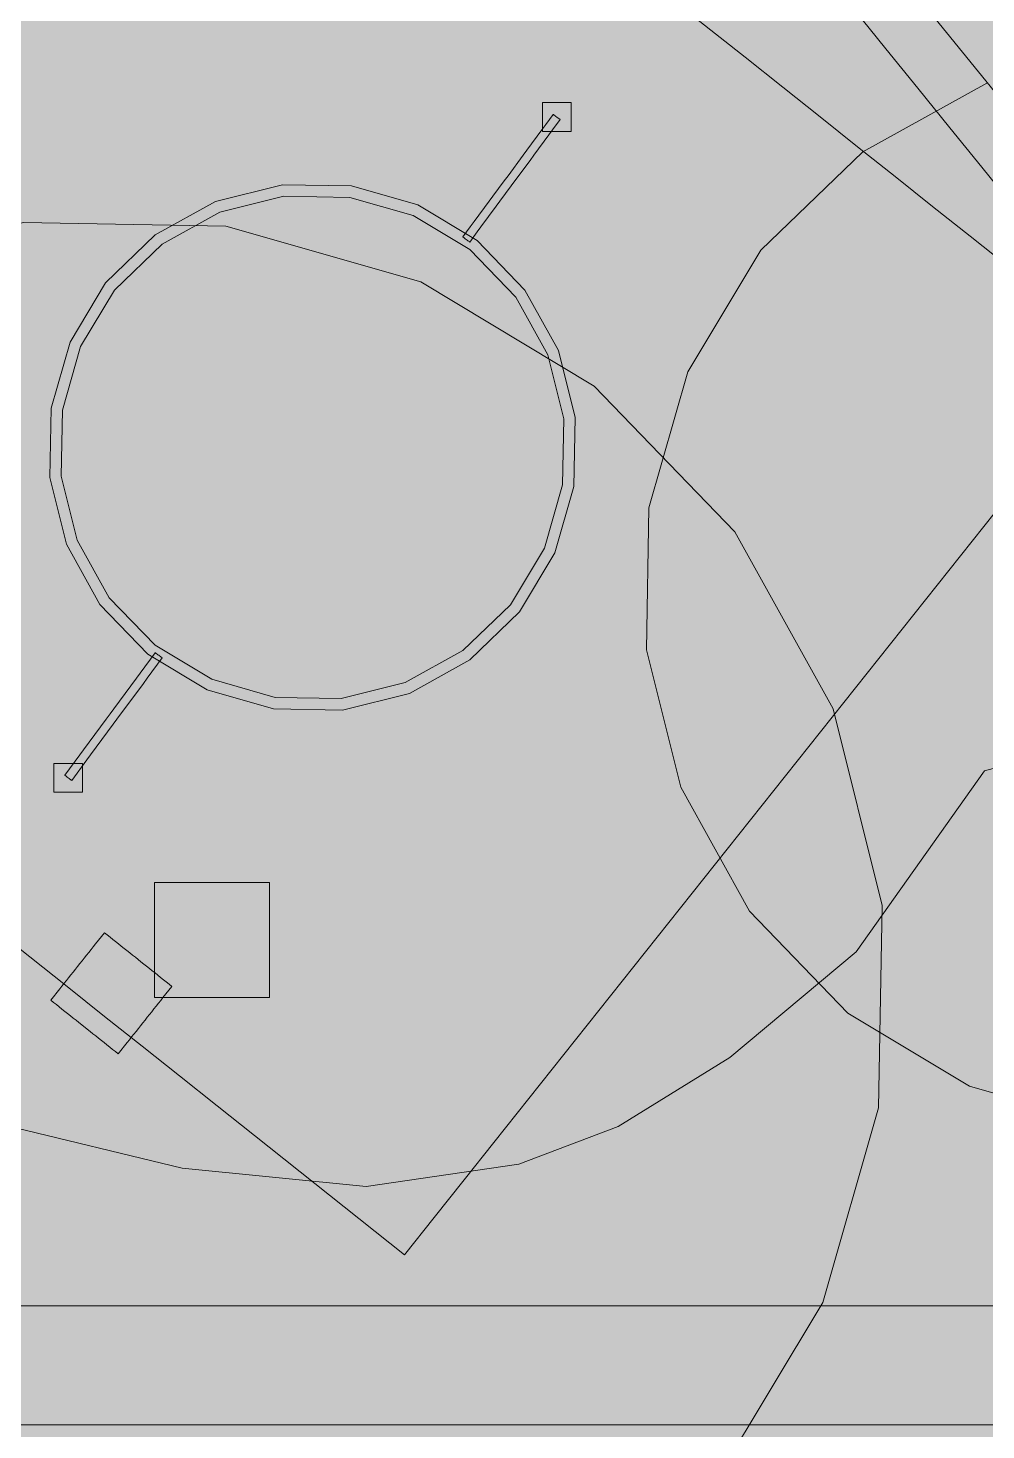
# Model space of a CAD drawing. Header units: millimetres. Extents: x -146962 to 322503, y -183624 to 284367.
# Drawn here: x 87005 to 90338, y 29381 to 34260 of the extents above; entities that cross this region are included whole.
import ezdxf

# ---------------------------------------------------------------- set-up
doc = ezdxf.new("R2010")
doc.units = ezdxf.units.MM
doc.layers.add('06_部屋の色', color=8, linetype='Continuous', lineweight=0)
doc.layers.add('30_敷地・外構', color=8, linetype='Continuous', lineweight=9)

msp = doc.modelspace()

# ---------------------------------------------------------------- hatches: boundary and pattern name
at = {"layer": '06_部屋の色', "true_color": 0xdde9cf}
msp.add_hatch(color=8, dxfattribs=at).paths.add_polyline_path([(83510.2, 29400.8), (83510.3, 31670.6), (83754.2, 32064.6), (83999.1, 32458.1), (84244.9, 32850.9), (84491.7, 33243.1), (84739.4, 33634.8), (84988.1, 34025.8), (85237.8, 34416.3), (85488.3, 34806.1), (85739.9, 35195.3), (85992.4, 35583.9), (86245.8, 35971.8), (86500.2, 36359.2), (86755.5, 36745.9), (87011.8, 37132), (87269, 37517.5), (87527.2, 37902.4), (87786.3, 38286.6), (88046.3, 38670.2), (88307.2, 39053.2), (88569.1, 39435.5), (88832, 39817.2), (89095.7, 40198.2), (89360.4, 40578.6), (89626, 40958.3), (89892.5, 41337.4), (90160, 41715.9), (90428.4, 42093.7), (90697.7, 42470.8), (90967.9, 42847.3), (91239, 43223.1), (91511.1, 43598.3), (91784.1, 43972.8), (92058, 44346.6), (92332.7, 44719.7), (92608.4, 45092.2), (92885.1, 45464), (93162.6, 45835.2), (93441, 46205.6), (93720.3, 46575.4), (94000.5, 46944.5), (94281.7, 47312.9), (94563.7, 47680.6), (94846.6, 48047.7), (95130.4, 48414), (95415.1, 48779.7), (95700.7, 49144.6), (95987.2, 49508.9), (96274.5, 49872.4), (96562.8, 50235.3), (96851.9, 50597.4), (97142, 50958.9), (97432.9, 51319.6), (97724.6, 51679.7), (98017.3, 52039), (98310.8, 52397.6), (98605.2, 52755.5), (98900.5, 53112.6), (99196.7, 53469.1), (99493.7, 53824.8), (99791.6, 54179.8), (100090.3, 54534), (100389.9, 54887.6), (100690.4, 55240.4), (100991.8, 55592.4), (101293.9, 55943.8), (101597, 56294.4), (101900.9, 56644.2), (102205.6, 56993.3), (102511.3, 57341.7), (102817.7, 57689.3), (103125, 58036.2), (103433.2, 58382.3), (103742.1, 58727.7), (104052, 59072.3), (104362.6, 59416.2), (104674.1, 59759.3), (104986.5, 60101.6), (105299.7, 60443.2), (105613.7, 60784), (105928.5, 61124.1), (106244.2, 61463.4), (106560.7, 61801.9), (106878, 62139.6), (107196.1, 62476.6), (107515.1, 62812.7), (107834.9, 63148.1), (108155.5, 63482.8), (108476.9, 63816.6), (108799.1, 64149.7), (109122.2, 64481.9), (109446, 64813.4), (109770.7, 65144.1), (110096.1, 65474), (110422.4, 65803.1), (110749.4, 66131.4), (111077.3, 66458.9), (111406, 66785.6), (111735.4, 67111.5), (112065.7, 67436.6), (112396.7, 67760.9), (112728.6, 68084.4), (113061.2, 68407.1), (113394.6, 68728.9), (113728.8, 69050), (114063.8, 69370.2), (114399.5, 69689.6), (114736, 70008.2), (115073.4, 70326), (115411.4, 70642.9), (115750.3, 70959.1), (116089.9, 71274.4), (116430.3, 71588.8), (116771.5, 71902.5), (117113.4, 72215.3), (117456.1, 72527.2), (117799.5, 72838.4), (118596.9, 72838.3), (118594.5, 29398.9)])
at = {"layer": '06_部屋の色', "true_color": 0xd0e1c2}
msp.add_hatch(color=8, dxfattribs=at).paths.add_polyline_path([(96795.3, 44800.1), (96995.1, 40900.1), (97594.9, 36900.1), (98994.7, 33400), (100394.5, 30199.9), (100394.5, 29399.9), (83510.2, 29400.8), (83510.3, 31670.6), (83714.7, 32000.8), (84134.5, 32674.5), (84134.5, 32674.5), (84558.1, 33348.1), (84558.1, 33348.1), (84985.6, 34021.8), (84985.6, 34021.8), (85417.2, 34695.5), (85852.8, 35369.1), (85852.8, 35369.1), (86292.4, 36042.8), (86292.4, 36042.8), (86736.1, 36716.4), (86736.1, 36716.4), (87184, 37390.1), (87184, 37390.1), (87636, 38063.8), (88092.1, 38737.4), (88552.4, 39411.1), (89017.2, 40084.7), (89486.2, 40758.4), (89486.2, 40758.4), (89959.4, 41432.1), (89959.4, 41432.1), (90437, 42105.7), (90919.2, 42779.4), (90919.2, 42779.4), (91405.8, 43453), (91896.8, 44126.7), (91896.8, 44126.7), (92392.4, 44800.3), (92392.4, 44800.3), (94845.5, 47200.2)])
at = {"layer": '30_敷地・外構', "true_color": 0xcfe3ef}
msp.add_hatch(color=8, dxfattribs=at).paths.add_polyline_path([(86356.1, 35390.7), (86661.5, 35317.3), (86722.7, 35140.7), (86177.3, 34630.7), (85806, 34152.8), (85563, 33677.4), (85428.4, 33153.2), (85428, 32611.6), (85517.5, 32083.6), (85694.6, 31580.7), (85900, 31276.1), (86217.9, 30938.2), (86602, 30610.7), (86927.9, 30440.6), (87540.8, 30292.3), (88182, 30228.1), (88713.3, 30306), (89057.9, 30437.2), (89447, 30676.8), (89887.1, 31044.7), (90333.4, 31675), (90819.6, 31805.4), (91276.7, 31792.1), (91623.8, 31933.7), (91802.1, 32119.1), (91924.6, 32380.4), (92009.7, 32705.4), (92094.7, 32790.4), (92376.7, 32756.2), (92754.7, 32687), (93094.7, 32715.3), (93224.7, 32667.8), (93300.9, 32464), (93364.6, 32060.3), (93548.8, 31812.4), (93787.1, 31631.1), (94069.6, 31519), (94381.3, 31511.9), (94525, 31445.2), (94587.1, 31037.7), (94594.1, 30039), (94514.5, 29873.6), (90525.8, 29812.9), (83928.7, 29812.5), (83794.1, 29911.7), (83754.6, 31000.8), (84206.7, 32754.5), (85744, 35113.2)])
at = {"layer": '30_敷地・外構', "true_color": 0xcfe0b8}
for points in [[(90342, 34068.9), (90820.7, 34188.3), (91314, 34179.7), (91788.3, 34043.7), (92211.2, 33789.6), (92553.9, 33434.6), (92793.1, 33003.1), (92912.5, 32524.4), (92903.9, 32031.1), (92767.9, 31556.8), (92513.8, 31133.9), (92158.9, 30791.1), (91727.3, 30551.9), (91248.6, 30432.6), (90755.3, 30441.2), (90281, 30577.2), (89858.1, 30831.3), (89515.3, 31186.2), (89276.1, 31617.7), (89156.8, 32096.5), (89165.4, 32589.8), (89301.4, 33064.1), (89555.5, 33487), (89910.4, 33829.7)], [(86305, 33412.8), (86988.9, 33583.3), (87693.6, 33571), (88371.2, 33376.7), (88975.4, 33013.7), (89465, 32506.6), (89806.7, 31890.2), (89977.2, 31206.3), (89964.9, 30501.5), (89770.6, 29824), (89407.6, 29219.8), (88900.6, 28730.2), (88284.1, 28388.5), (87600.2, 28218), (86895.5, 28230.3), (86217.9, 28424.6), (85613.8, 28787.6), (85124.1, 29294.6), (84782.4, 29911.1), (84611.9, 30595), (84624.2, 31299.7), (84818.5, 31977.3), (85181.5, 32581.4), (85688.5, 33071)], [(87114.9, 30915.7), (87122.7, 30925.5), (87130.5, 30935.3), (87138.3, 30945.1), (87146, 30954.9), (87153.8, 30964.7), (87161.6, 30974.4), (87169.4, 30984.2), (87177.2, 30994), (87185, 31003.8), (87192.7, 31013.6), (87200.5, 31023.4), (87208.3, 31033.1), (87216.1, 31042.9), (87223.9, 31052.7), (87231.6, 31062.5), (87239.4, 31072.3), (87270.5, 31111.4), (87280.3, 31103.6), (87290.1, 31095.8), (87299.9, 31088.1), (87309.7, 31080.3), (87319.5, 31072.5), (87329.2, 31064.7), (87339, 31056.9), (87348.8, 31049.1), (87358.6, 31041.4), (87368.4, 31033.6), (87378.2, 31025.8), (87397.7, 31010.2), (87407.5, 31002.5), (87417.3, 30994.7), (87427.1, 30986.9), (87436.9, 30979.1), (87446.6, 30971.3), (87456.4, 30963.5), (87466.2, 30955.8), (87476, 30948), (87485.8, 30940.2), (87495.5, 30932.4), (87505.3, 30924.6), (87474.2, 30885.5), (87466.4, 30875.7), (87458.6, 30865.9), (87450.9, 30856.2), (87443.1, 30846.4), (87435.3, 30836.6), (87427.5, 30826.8), (87419.7, 30817), (87412, 30807.3), (87404.2, 30797.5), (87396.4, 30787.7), (87388.6, 30777.9), (87380.8, 30768.1), (87373, 30758.3), (87365.3, 30748.6), (87357.5, 30738.8), (87349.7, 30729), (87318.6, 30689.9), (87308.8, 30697.6), (87299, 30705.4), (87289.2, 30713.2), (87279.4, 30721), (87269.7, 30728.8), (87259.9, 30736.5), (87250.1, 30744.3), (87240.3, 30752.1), (87230.5, 30759.9), (87220.7, 30767.7), (87211, 30775.5), (87191.4, 30791), (87181.6, 30798.8), (87171.8, 30806.6), (87162.1, 30814.4), (87152.3, 30822.1), (87142.5, 30829.9), (87132.7, 30837.7), (87122.9, 30845.5), (87113.1, 30853.3), (87103.4, 30861.1), (87093.6, 30868.8), (87083.8, 30876.6)]]:
    msp.add_hatch(color=8, dxfattribs=at).paths.add_polyline_path(points)
at = {"layer": '30_敷地・外構', "true_color": 0x8a6a4a}
for points in [[(82227.3, 29483.6), (82227.3, 29491.1), (82227.3, 29498.6), (82227.3, 29506.1), (82227.3, 29513.6), (82227.3, 29521.1), (82227.3, 29528.6), (82227.3, 29536.1), (82227.3, 29543.6), (85245.4, 29543.4), (88263.5, 29543.2), (91281.6, 29543), (94299.7, 29542.8), (97317.8, 29542.6), (100335.9, 29542.5), (103354, 29542.3), (106372.1, 29542.1), (109390.2, 29541.9), (112408.3, 29541.7), (115426.4, 29541.5), (118444.5, 29541.3), (118444.5, 29533.8), (118444.5, 29526.3), (118444.5, 29518.8), (118444.5, 29511.3), (118444.5, 29503.8), (118444.5, 29496.3), (118444.5, 29488.8), (118444.5, 29481.3), (118444.5, 29473.8), (118444.5, 29466.3), (118444.5, 29451.3), (115426.4, 29451.5), (109390.2, 29451.9), (106372.1, 29452.1), (103354, 29452.3), (100335.9, 29452.5), (97317.8, 29452.6), (94299.7, 29452.8), (91281.6, 29453), (88263.5, 29453.2), (85245.4, 29453.4), (82227.3, 29453.6), (82227.3, 29461.1), (82227.3, 29468.6), (82227.3, 29476.1)], [(85831, 29483.4), (85831, 29490.9), (85831, 29498.4), (85831, 29505.9), (85831, 29520.9), (85831, 29528.4), (85831, 29535.9), (85831, 29543.4), (85974.5, 29543.3), (86118, 29543.3), (86261.5, 29543.3), (86405, 29543.3), (86548.4, 29543.3), (86691.9, 29543.3), (86835.4, 29543.3), (86978.9, 29543.3), (87122.4, 29543.3), (87265.9, 29543.3), (87409.4, 29543.3), (87552.9, 29543.2), (87552.9, 29535.7), (87552.9, 29520.7), (87552.9, 29513.2), (87552.9, 29505.7), (87552.9, 29498.2), (87552.9, 29490.7), (87552.9, 29483.2), (87552.9, 29475.7), (87552.9, 29468.2), (87552.9, 29453.2), (87409.4, 29453.3), (87265.9, 29453.3), (87122.4, 29453.3), (86978.9, 29453.3), (86835.4, 29453.3), (86691.9, 29453.3), (86548.4, 29453.3), (86405, 29453.3), (86261.5, 29453.3), (85974.5, 29453.3), (85831, 29453.4), (85831, 29460.9), (85831, 29468.4), (85831, 29475.9)], [(87059.8, 29535.8), (87062.3, 29535.8), (87064.8, 29535.8), (87067.3, 29535.8), (87069.8, 29535.8), (87072.3, 29535.8), (87074.8, 29535.8), (87077.3, 29535.8), (87079.8, 29535.8), (87082.3, 29535.8), (87082.3, 29529.5), (87082.3, 29523.3), (87082.3, 29517), (87082.3, 29510.8), (87082.3, 29492), (87082.3, 29485.8), (87082.3, 29473.3), (87082.3, 29467), (87082.3, 29460.8), (87079.8, 29460.8), (87077.3, 29460.8), (87074.8, 29460.8), (87072.3, 29460.8), (87069.8, 29460.8), (87064.8, 29460.8), (87059.8, 29460.8), (87057.3, 29460.8), (87054.8, 29460.8), (87052.3, 29460.8), (87052.3, 29467), (87052.3, 29479.5), (87052.3, 29492), (87052.3, 29498.3), (87052.3, 29504.5), (87052.3, 29510.8), (87052.3, 29517), (87052.3, 29523.3), (87052.3, 29529.5), (87052.3, 29535.8), (87054.8, 29535.8), (87057.3, 29535.8)], [(87185, 29535.8), (87187.5, 29535.8), (87190, 29535.8), (87192.5, 29535.8), (87195, 29535.8), (87197.5, 29535.8), (87200, 29535.8), (87202.5, 29535.8), (87205, 29535.8), (87207.5, 29535.8), (87207.5, 29529.5), (87207.5, 29523.3), (87207.5, 29517), (87207.5, 29504.5), (87207.5, 29492), (87207.5, 29485.8), (87207.5, 29479.5), (87207.5, 29473.3), (87207.5, 29467), (87207.5, 29460.8), (87205, 29460.8), (87202.5, 29460.8), (87197.5, 29460.8), (87195, 29460.8), (87192.5, 29460.8), (87190, 29460.8), (87187.5, 29460.8), (87185, 29460.8), (87182.5, 29460.8), (87180, 29460.8), (87177.5, 29460.8), (87177.5, 29467), (87177.5, 29473.3), (87177.5, 29479.5), (87177.5, 29485.8), (87177.5, 29492), (87177.5, 29498.3), (87177.5, 29504.5), (87177.5, 29510.8), (87177.5, 29517), (87177.5, 29523.3), (87177.5, 29529.5), (87177.5, 29535.8), (87180, 29535.8), (87182.5, 29535.8)], [(87310.1, 29535.8), (87312.6, 29535.8), (87315.1, 29535.8), (87317.6, 29535.8), (87320.1, 29535.8), (87322.6, 29535.8), (87325.1, 29535.8), (87327.6, 29535.8), (87330.1, 29535.8), (87332.6, 29535.8), (87332.6, 29529.5), (87332.6, 29523.3), (87332.6, 29517), (87332.6, 29510.8), (87332.6, 29485.8), (87332.6, 29479.5), (87332.6, 29473.3), (87332.6, 29467), (87332.6, 29460.8), (87330.1, 29460.8), (87327.6, 29460.8), (87322.6, 29460.8), (87320.1, 29460.8), (87317.6, 29460.8), (87315.1, 29460.8), (87312.6, 29460.8), (87310.1, 29460.8), (87307.6, 29460.8), (87305.1, 29460.8), (87302.6, 29460.8), (87302.6, 29467), (87302.6, 29485.8), (87302.6, 29492), (87302.6, 29498.3), (87302.6, 29504.5), (87302.6, 29510.8), (87302.6, 29529.5), (87302.6, 29535.8), (87305.1, 29535.8), (87307.6, 29535.8)], [(87435.2, 29535.8), (87437.7, 29535.8), (87440.2, 29535.8), (87442.7, 29535.8), (87447.7, 29535.8), (87450.2, 29535.8), (87457.7, 29535.8), (87457.7, 29529.5), (87457.7, 29523.3), (87457.7, 29517), (87457.7, 29510.8), (87457.7, 29504.5), (87457.7, 29498.3), (87457.7, 29492), (87457.7, 29485.8), (87457.7, 29479.5), (87457.7, 29473.3), (87457.7, 29467), (87457.7, 29460.8), (87450.2, 29460.8), (87447.7, 29460.8), (87445.2, 29460.8), (87442.7, 29460.8), (87440.2, 29460.8), (87437.7, 29460.8), (87427.7, 29460.8), (87427.7, 29510.8), (87427.7, 29517), (87427.7, 29535.8), (87430.2, 29535.8), (87432.7, 29535.8)], [(87552.9, 29528.2), (87552.9, 29535.7), (87552.9, 29543.2), (87560.4, 29543.2), (87567.9, 29543.2), (87575.4, 29543.2), (87582.9, 29543.2), (87590.4, 29543.2), (87605.4, 29543.2), (87612.9, 29543.2), (87620.4, 29543.2), (87627.9, 29543.2), (87635.4, 29543.2), (87642.9, 29543.2), (87642.9, 29535.7), (87642.9, 29520.7), (87642.9, 29513.2), (87642.9, 29498.2), (87642.9, 29490.7), (87642.9, 29483.2), (87642.9, 29475.7), (87642.9, 29468.2), (87642.9, 29453.2), (87635.4, 29453.2), (87627.9, 29453.2), (87620.4, 29453.2), (87612.9, 29453.2), (87605.4, 29453.2), (87582.9, 29453.2), (87575.4, 29453.2), (87567.9, 29453.2), (87560.4, 29453.2), (87552.9, 29453.2), (87552.9, 29460.7), (87552.9, 29468.2), (87552.9, 29475.7), (87552.9, 29483.2), (87552.9, 29490.7), (87552.9, 29498.2), (87552.9, 29505.7), (87552.9, 29513.2), (87552.9, 29520.7)], [(87562.9, 29527.4), (87562.9, 29533.2), (87574.5, 29533.2), (87586.2, 29533.2), (87609.5, 29533.2), (87621.2, 29533.2), (87632.9, 29533.2), (87632.9, 29521.6), (87632.9, 29509.9), (87632.9, 29504.1), (87632.9, 29498.2), (87632.9, 29492.4), (87632.9, 29486.6), (87632.9, 29480.7), (87632.9, 29469.1), (87632.9, 29463.2), (87627, 29463.2), (87621.2, 29463.2), (87615.4, 29463.2), (87609.5, 29463.2), (87603.7, 29463.2), (87597.9, 29463.2), (87592, 29463.2), (87586.2, 29463.2), (87568.7, 29463.2), (87562.9, 29463.2), (87562.9, 29469.1), (87562.9, 29474.9), (87562.9, 29480.7), (87562.9, 29486.6), (87562.9, 29492.4), (87562.9, 29498.2), (87562.9, 29504.1), (87562.9, 29509.9), (87562.9, 29515.7), (87562.9, 29521.6)], [(87642.9, 29505.7), (87642.9, 29513.2), (87642.9, 29520.7), (87642.9, 29528.2), (87642.9, 29535.7), (87642.9, 29543.2), (87786.4, 29543.2), (87929.8, 29543.2), (88216.8, 29543.2), (88360.3, 29543.2), (88503.8, 29543.2), (88647.3, 29543.2), (88790.8, 29543.2), (88934.3, 29543.2), (89077.7, 29543.2), (89364.7, 29543.1), (89364.7, 29535.6), (89364.7, 29528.1), (89364.7, 29520.6), (89364.7, 29513.1), (89364.7, 29505.6), (89364.7, 29498.1), (89364.7, 29490.6), (89364.7, 29483.1), (89364.7, 29475.6), (89364.7, 29468.1), (89364.7, 29460.6), (89364.7, 29453.1), (89221.2, 29453.1), (89077.7, 29453.2), (88934.3, 29453.2), (88790.8, 29453.2), (88647.3, 29453.2), (88503.8, 29453.2), (88360.3, 29453.2), (88216.8, 29453.2), (88073.3, 29453.2), (87929.8, 29453.2), (87786.3, 29453.2), (87642.9, 29453.2), (87642.9, 29460.7), (87642.9, 29468.2), (87642.9, 29475.7), (87642.9, 29483.2), (87642.9, 29490.7)], [(87743, 29535.7), (87745.5, 29535.7), (87748, 29535.7), (87750.5, 29535.7), (87753, 29535.7), (87760.5, 29535.7), (87763, 29535.7), (87768, 29535.7), (87768, 29529.5), (87768, 29523.2), (87768, 29517), (87768, 29510.7), (87768, 29504.5), (87768, 29498.2), (87768, 29492), (87768, 29485.7), (87768, 29479.5), (87768, 29473.2), (87768, 29460.7), (87765.5, 29460.7), (87763, 29460.7), (87760.5, 29460.7), (87758, 29460.7), (87755.5, 29460.7), (87750.5, 29460.7), (87748, 29460.7), (87745.5, 29460.7), (87740.5, 29460.7), (87738, 29460.7), (87738, 29467), (87738, 29485.7), (87738, 29492), (87738, 29498.2), (87738, 29510.7), (87738, 29523.2), (87738, 29529.5), (87738, 29535.7)], [(87870.6, 29535.7), (87873.1, 29535.7), (87875.6, 29535.7), (87878.1, 29535.7), (87883.1, 29535.7), (87885.6, 29535.7), (87890.6, 29535.7), (87893.1, 29535.7), (87893.1, 29529.5), (87893.1, 29523.2), (87893.1, 29517), (87893.1, 29510.7), (87893.1, 29504.5), (87893.1, 29498.2), (87893.1, 29492), (87893.1, 29485.7), (87893.1, 29479.5), (87893.1, 29473.2), (87893.1, 29467), (87893.1, 29460.7), (87890.6, 29460.7), (87888.1, 29460.7), (87885.6, 29460.7), (87883.1, 29460.7), (87880.6, 29460.7), (87878.1, 29460.7), (87875.6, 29460.7), (87873.1, 29460.7), (87870.6, 29460.7), (87868.1, 29460.7), (87865.6, 29460.7), (87863.1, 29460.7), (87863.1, 29467), (87863.1, 29473.2), (87863.1, 29479.5), (87863.1, 29485.7), (87863.1, 29492), (87863.1, 29504.5), (87863.1, 29510.7), (87863.1, 29517), (87863.1, 29523.2), (87863.1, 29529.5), (87863.1, 29535.7), (87865.6, 29535.7), (87868.1, 29535.7)], [(87995.8, 29535.7), (87998.3, 29535.7), (88000.8, 29535.7), (88003.3, 29535.7), (88005.8, 29535.7), (88008.3, 29535.7), (88010.8, 29535.7), (88013.3, 29535.7), (88015.8, 29535.7), (88018.3, 29535.7), (88018.3, 29517), (88018.3, 29510.7), (88018.3, 29504.5), (88018.3, 29498.2), (88018.3, 29492), (88018.3, 29485.7), (88018.3, 29460.7), (88015.8, 29460.7), (88013.3, 29460.7), (88010.8, 29460.7), (88008.3, 29460.7), (88005.8, 29460.7), (88003.3, 29460.7), (88000.8, 29460.7), (87998.3, 29460.7), (87995.8, 29460.7), (87993.3, 29460.7), (87990.8, 29460.7), (87988.3, 29460.7), (87988.3, 29467), (87988.3, 29473.2), (87988.3, 29479.5), (87988.3, 29485.7), (87988.3, 29492), (87988.3, 29498.2), (87988.3, 29504.5), (87988.3, 29510.7), (87988.3, 29517), (87988.3, 29523.2), (87988.3, 29529.5), (87988.3, 29535.7), (87990.8, 29535.7), (87993.3, 29535.7)], [(88118.4, 29535.7), (88120.9, 29535.7), (88123.4, 29535.7), (88125.9, 29535.7), (88128.4, 29535.7), (88130.9, 29535.7), (88133.4, 29535.7), (88135.9, 29535.7), (88138.4, 29535.7), (88140.9, 29535.7), (88143.4, 29535.7), (88143.4, 29529.5), (88143.4, 29523.2), (88143.4, 29517), (88143.4, 29510.7), (88143.4, 29504.5), (88143.4, 29498.2), (88143.4, 29492), (88143.4, 29485.7), (88143.4, 29479.5), (88143.4, 29473.2), (88143.4, 29460.7), (88140.9, 29460.7), (88138.4, 29460.7), (88135.9, 29460.7), (88133.4, 29460.7), (88130.9, 29460.7), (88128.4, 29460.7), (88125.9, 29460.7), (88123.4, 29460.7), (88118.4, 29460.7), (88115.9, 29460.7), (88113.4, 29460.7), (88113.4, 29473.2), (88113.4, 29485.7), (88113.4, 29492), (88113.4, 29504.5), (88113.4, 29510.7), (88113.4, 29517), (88113.4, 29523.2), (88113.4, 29529.5), (88113.4, 29535.7)], [(88248.5, 29535.7), (88251, 29535.7), (88253.5, 29535.7), (88256, 29535.7), (88258.5, 29535.7), (88266, 29535.7), (88268.5, 29535.7), (88268.5, 29529.5), (88268.5, 29523.2), (88268.5, 29517), (88268.5, 29510.7), (88268.5, 29504.5), (88268.5, 29498.2), (88268.5, 29492), (88268.5, 29485.7), (88268.5, 29479.5), (88268.5, 29473.2), (88268.5, 29460.7), (88266, 29460.7), (88263.5, 29460.7), (88261, 29460.7), (88258.5, 29460.7), (88256, 29460.7), (88253.5, 29460.7), (88251, 29460.7), (88248.5, 29460.7), (88246, 29460.7), (88238.5, 29460.7), (88238.5, 29467), (88238.5, 29473.2), (88238.5, 29479.5), (88238.5, 29485.7), (88238.5, 29498.2), (88238.5, 29510.7), (88238.5, 29517), (88238.5, 29523.2), (88238.5, 29529.5), (88238.5, 29535.7), (88241, 29535.7), (88243.5, 29535.7)], [(88371.2, 29535.7), (88373.7, 29535.7), (88376.2, 29535.7), (88378.7, 29535.7), (88381.2, 29535.7), (88383.7, 29535.7), (88386.2, 29535.7), (88391.2, 29535.7), (88393.7, 29535.7), (88393.7, 29529.4), (88393.7, 29523.2), (88393.7, 29516.9), (88393.7, 29510.7), (88393.7, 29504.4), (88393.7, 29498.2), (88393.7, 29491.9), (88393.7, 29485.7), (88393.7, 29479.4), (88393.7, 29473.2), (88393.7, 29466.9), (88393.7, 29460.7), (88391.2, 29460.7), (88388.7, 29460.7), (88386.2, 29460.7), (88383.7, 29460.7), (88381.2, 29460.7), (88378.7, 29460.7), (88376.2, 29460.7), (88373.7, 29460.7), (88371.2, 29460.7), (88368.7, 29460.7), (88363.7, 29460.7), (88363.7, 29466.9), (88363.7, 29473.2), (88363.7, 29498.2), (88363.7, 29504.4), (88363.7, 29510.7), (88363.7, 29516.9), (88363.7, 29523.2), (88363.7, 29535.7), (88366.2, 29535.7), (88368.7, 29535.7)], [(88498.8, 29535.7), (88501.3, 29535.7), (88503.8, 29535.7), (88506.3, 29535.7), (88518.8, 29535.7), (88518.8, 29529.4), (88518.8, 29523.2), (88518.8, 29516.9), (88518.8, 29510.7), (88518.8, 29504.4), (88518.8, 29491.9), (88518.8, 29485.7), (88518.8, 29479.4), (88518.8, 29473.2), (88518.8, 29460.7), (88516.3, 29460.7), (88513.8, 29460.7), (88511.3, 29460.7), (88508.8, 29460.7), (88506.3, 29460.7), (88503.8, 29460.7), (88501.3, 29460.7), (88498.8, 29460.7), (88496.3, 29460.7), (88493.8, 29460.7), (88491.3, 29460.7), (88488.8, 29460.7), (88488.8, 29466.9), (88488.8, 29473.2), (88488.8, 29479.4), (88488.8, 29485.7), (88488.8, 29491.9), (88488.8, 29504.4), (88488.8, 29516.9), (88488.8, 29523.2), (88488.8, 29529.4), (88488.8, 29535.7)], [(88621.4, 29535.7), (88623.9, 29535.7), (88626.4, 29535.7), (88628.9, 29535.7), (88631.4, 29535.7), (88633.9, 29535.7), (88636.4, 29535.7), (88638.9, 29535.7), (88641.4, 29535.7), (88643.9, 29535.7), (88643.9, 29529.4), (88643.9, 29523.2), (88643.9, 29516.9), (88643.9, 29510.7), (88643.9, 29504.4), (88643.9, 29498.2), (88643.9, 29491.9), (88643.9, 29485.7), (88643.9, 29460.7), (88641.4, 29460.7), (88638.9, 29460.7), (88626.4, 29460.7), (88623.9, 29460.7), (88621.4, 29460.7), (88618.9, 29460.7), (88616.4, 29460.7), (88613.9, 29460.7), (88613.9, 29535.7), (88618.9, 29535.7)], [(88744.1, 29535.7), (88746.6, 29535.7), (88749.1, 29535.7), (88751.6, 29535.7), (88756.6, 29535.7), (88759.1, 29535.7), (88761.6, 29535.7), (88764.1, 29535.7), (88766.6, 29535.7), (88769.1, 29535.7), (88769.1, 29523.2), (88769.1, 29516.9), (88769.1, 29510.7), (88769.1, 29504.4), (88769.1, 29498.2), (88769.1, 29473.2), (88769.1, 29460.7), (88766.6, 29460.7), (88764.1, 29460.7), (88761.6, 29460.7), (88759.1, 29460.7), (88756.6, 29460.7), (88754.1, 29460.7), (88751.6, 29460.7), (88749.1, 29460.7), (88746.6, 29460.7), (88741.6, 29460.7), (88739.1, 29460.7), (88739.1, 29466.9), (88739.1, 29473.2), (88739.1, 29479.4), (88739.1, 29485.7), (88739.1, 29491.9), (88739.1, 29498.2), (88739.1, 29504.4), (88739.1, 29510.7), (88739.1, 29516.9), (88739.1, 29523.2), (88739.1, 29529.4), (88739.1, 29535.7)], [(88871.7, 29535.7), (88874.2, 29535.7), (88879.2, 29535.7), (88881.7, 29535.7), (88884.2, 29535.7), (88886.7, 29535.7), (88889.2, 29535.7), (88891.7, 29535.7), (88894.2, 29535.7), (88894.2, 29529.4), (88894.2, 29523.2), (88894.2, 29516.9), (88894.2, 29510.7), (88894.2, 29504.4), (88894.2, 29498.2), (88894.2, 29491.9), (88894.2, 29485.7), (88894.2, 29479.4), (88894.2, 29473.2), (88894.2, 29460.7), (88889.2, 29460.7), (88886.7, 29460.7), (88881.7, 29460.7), (88879.2, 29460.7), (88876.7, 29460.7), (88864.2, 29460.7), (88864.2, 29466.9), (88864.2, 29473.2), (88864.2, 29479.4), (88864.2, 29485.7), (88864.2, 29498.2), (88864.2, 29504.4), (88864.2, 29510.7), (88864.2, 29516.9), (88864.2, 29529.4), (88864.2, 29535.7), (88866.7, 29535.7), (88869.2, 29535.7)], [(88994.3, 29535.7), (88999.3, 29535.7), (89001.8, 29535.7), (89006.8, 29535.7), (89009.3, 29535.7), (89014.3, 29535.7), (89016.8, 29535.7), (89019.3, 29535.7), (89019.3, 29529.4), (89019.3, 29523.2), (89019.3, 29516.9), (89019.3, 29510.7), (89019.3, 29504.4), (89019.3, 29498.2), (89019.3, 29491.9), (89019.3, 29479.4), (89019.3, 29473.2), (89019.3, 29460.7), (89016.8, 29460.7), (89014.3, 29460.7), (89011.8, 29460.7), (89009.3, 29460.7), (89006.8, 29460.7), (89001.8, 29460.7), (88999.3, 29460.7), (88996.8, 29460.7), (88994.3, 29460.7), (88989.3, 29460.7), (88989.3, 29466.9), (88989.3, 29473.2), (88989.3, 29485.7), (88989.3, 29491.9), (88989.3, 29498.2), (88989.3, 29504.4), (88989.3, 29510.7), (88989.3, 29523.2), (88989.3, 29529.4), (88989.3, 29535.7), (88991.8, 29535.7)], [(89122, 29535.6), (89124.5, 29535.6), (89127, 29535.6), (89129.5, 29535.6), (89132, 29535.6), (89134.5, 29535.6), (89137, 29535.6), (89139.5, 29535.6), (89142, 29535.6), (89144.5, 29535.6), (89144.5, 29516.9), (89144.5, 29510.6), (89144.5, 29498.1), (89144.5, 29491.9), (89144.5, 29485.6), (89144.5, 29460.6), (89142, 29460.6), (89139.5, 29460.6), (89134.5, 29460.6), (89132, 29460.6), (89129.5, 29460.6), (89127, 29460.6), (89124.5, 29460.6), (89122, 29460.6), (89119.5, 29460.6), (89117, 29460.6), (89114.5, 29460.6), (89114.5, 29466.9), (89114.5, 29473.1), (89114.5, 29479.4), (89114.5, 29485.6), (89114.5, 29491.9), (89114.5, 29498.1), (89114.5, 29504.4), (89114.5, 29510.6), (89114.5, 29516.9), (89114.5, 29523.1), (89114.5, 29529.4), (89114.5, 29535.6), (89117, 29535.6), (89119.5, 29535.6)], [(89247.1, 29535.6), (89249.6, 29535.6), (89254.6, 29535.6), (89257.1, 29535.6), (89259.6, 29535.6), (89262.1, 29535.6), (89264.6, 29535.6), (89269.6, 29535.6), (89269.6, 29523.1), (89269.6, 29516.9), (89269.6, 29510.6), (89269.6, 29504.4), (89269.6, 29498.1), (89269.6, 29491.9), (89269.6, 29485.6), (89269.6, 29479.4), (89269.6, 29473.1), (89269.6, 29460.6), (89264.6, 29460.6), (89262.1, 29460.6), (89259.6, 29460.6), (89257.1, 29460.6), (89254.6, 29460.6), (89247.1, 29460.6), (89244.6, 29460.6), (89242.1, 29460.6), (89239.6, 29460.6), (89239.6, 29466.9), (89239.6, 29473.1), (89239.6, 29479.4), (89239.6, 29485.6), (89239.6, 29491.9), (89239.6, 29498.1), (89239.6, 29504.4), (89239.6, 29510.6), (89239.6, 29516.9), (89239.6, 29529.4), (89239.6, 29535.6), (89244.6, 29535.6)], [(89364.7, 29528.1), (89364.7, 29535.6), (89364.7, 29543.1), (89372.2, 29543.1), (89379.7, 29543.1), (89394.7, 29543.1), (89402.2, 29543.1), (89417.2, 29543.1), (89424.7, 29543.1), (89432.2, 29543.1), (89439.7, 29543.1), (89447.2, 29543.1), (89454.7, 29543.1), (89454.7, 29535.6), (89454.7, 29520.6), (89454.7, 29513.1), (89454.7, 29505.6), (89454.7, 29498.1), (89454.7, 29490.6), (89454.7, 29483.1), (89454.7, 29475.6), (89454.7, 29468.1), (89454.7, 29453.1), (89447.2, 29453.1), (89439.7, 29453.1), (89432.2, 29453.1), (89424.7, 29453.1), (89417.2, 29453.1), (89409.7, 29453.1), (89402.2, 29453.1), (89394.7, 29453.1), (89387.2, 29453.1), (89379.7, 29453.1), (89372.2, 29453.1), (89364.7, 29453.1), (89364.7, 29460.6), (89364.7, 29468.1), (89364.7, 29475.6), (89364.7, 29483.1), (89364.7, 29490.6), (89364.7, 29498.1), (89364.7, 29505.6), (89364.7, 29513.1), (89364.7, 29520.6)], [(89374.7, 29527.3), (89374.7, 29533.1), (89386.4, 29533.1), (89392.2, 29533.1), (89403.9, 29533.1), (89409.7, 29533.1), (89415.6, 29533.1), (89427.2, 29533.1), (89444.7, 29533.1), (89444.7, 29527.3), (89444.7, 29521.5), (89444.7, 29515.6), (89444.7, 29509.8), (89444.7, 29498.1), (89444.7, 29480.6), (89444.7, 29474.8), (89444.7, 29469), (89444.7, 29463.1), (89438.9, 29463.1), (89433.1, 29463.1), (89427.2, 29463.1), (89421.4, 29463.1), (89415.6, 29463.1), (89409.7, 29463.1), (89403.9, 29463.1), (89398.1, 29463.1), (89392.2, 29463.1), (89386.4, 29463.1), (89380.6, 29463.1), (89374.7, 29463.1), (89374.7, 29469), (89374.7, 29480.6), (89374.7, 29492.3), (89374.7, 29498.1), (89374.7, 29504), (89374.7, 29515.6), (89374.7, 29521.5)], [(89454.7, 29498.1), (89454.7, 29505.6), (89454.7, 29520.6), (89454.7, 29528.1), (89454.7, 29543.1), (89741.7, 29543.1), (89885.2, 29543.1), (90028.7, 29543.1), (90172.2, 29543.1), (90315.7, 29543.1), (90459.1, 29543.1), (90602.6, 29543.1), (90746.1, 29543), (90889.6, 29543), (91033.1, 29543), (91176.6, 29543), (91176.6, 29535.5), (91176.6, 29528), (91176.6, 29520.5), (91176.6, 29513), (91176.6, 29505.5), (91176.6, 29498), (91176.6, 29490.5), (91176.6, 29483), (91176.6, 29475.5), (91176.6, 29460.5), (91176.6, 29453), (91033.1, 29453), (90889.6, 29453), (90746.1, 29453), (90602.6, 29453.1), (90459.1, 29453.1), (90315.6, 29453.1), (90172.2, 29453.1), (90028.7, 29453.1), (89885.2, 29453.1), (89741.7, 29453.1), (89598.2, 29453.1), (89454.7, 29453.1), (89454.7, 29460.6), (89454.7, 29468.1), (89454.7, 29483.1), (89454.7, 29490.6)], [(89554.9, 29535.6), (89557.4, 29535.6), (89559.9, 29535.6), (89562.4, 29535.6), (89564.9, 29535.6), (89567.4, 29535.6), (89572.4, 29535.6), (89574.9, 29535.6), (89577.4, 29535.6), (89579.9, 29535.6), (89579.9, 29516.9), (89579.9, 29510.6), (89579.9, 29504.4), (89579.9, 29491.9), (89579.9, 29485.6), (89579.9, 29479.4), (89579.9, 29473.1), (89579.9, 29460.6), (89574.9, 29460.6), (89572.4, 29460.6), (89569.9, 29460.6), (89567.4, 29460.6), (89562.4, 29460.6), (89559.9, 29460.6), (89557.4, 29460.6), (89554.9, 29460.6), (89549.9, 29460.6), (89549.9, 29466.9), (89549.9, 29473.1), (89549.9, 29479.4), (89549.9, 29485.6), (89549.9, 29491.9), (89549.9, 29498.1), (89549.9, 29510.6), (89549.9, 29516.9), (89549.9, 29523.1), (89549.9, 29529.4), (89549.9, 29535.6)], [(89690, 29535.6), (89692.5, 29535.6), (89695, 29535.6), (89697.5, 29535.6), (89700, 29535.6), (89705, 29535.6), (89705, 29529.4), (89705, 29523.1), (89705, 29516.9), (89705, 29510.6), (89705, 29504.4), (89705, 29498.1), (89705, 29491.9), (89705, 29479.4), (89705, 29473.1), (89705, 29466.9), (89705, 29460.6), (89702.5, 29460.6), (89700, 29460.6), (89697.5, 29460.6), (89695, 29460.6), (89692.5, 29460.6), (89690, 29460.6), (89687.5, 29460.6), (89685, 29460.6), (89675, 29460.6), (89675, 29466.9), (89675, 29473.1), (89675, 29479.4), (89675, 29485.6), (89675, 29498.1), (89675, 29504.4), (89675, 29516.9), (89675, 29523.1), (89675, 29529.4), (89675, 29535.6), (89677.5, 29535.6), (89680, 29535.6)], [(89805.1, 29535.6), (89810.1, 29535.6), (89812.6, 29535.6), (89815.1, 29535.6), (89817.6, 29535.6), (89820.1, 29535.6), (89825.1, 29535.6), (89827.6, 29535.6), (89830.1, 29535.6), (89830.1, 29529.4), (89830.1, 29523.1), (89830.1, 29510.6), (89830.1, 29504.4), (89830.1, 29485.6), (89830.1, 29479.4), (89830.1, 29473.1), (89830.1, 29460.6), (89827.6, 29460.6), (89825.1, 29460.6), (89822.6, 29460.6), (89820.1, 29460.6), (89817.6, 29460.6), (89812.6, 29460.6), (89810.1, 29460.6), (89807.6, 29460.6), (89805.1, 29460.6), (89802.6, 29460.6), (89800.1, 29460.6), (89800.1, 29466.9), (89800.1, 29473.1), (89800.1, 29479.4), (89800.1, 29485.6), (89800.1, 29491.9), (89800.1, 29504.4), (89800.1, 29510.6), (89800.1, 29516.9), (89800.1, 29523.1), (89800.1, 29529.4), (89800.1, 29535.6), (89802.6, 29535.6)], [(89932.8, 29535.6), (89935.3, 29535.6), (89940.3, 29535.6), (89942.8, 29535.6), (89945.3, 29535.6), (89947.8, 29535.6), (89950.3, 29535.6), (89952.8, 29535.6), (89955.3, 29535.6), (89955.3, 29529.3), (89955.3, 29523.1), (89955.3, 29516.8), (89955.3, 29510.6), (89955.3, 29498.1), (89955.3, 29491.8), (89955.3, 29485.6), (89955.3, 29479.3), (89955.3, 29460.6), (89952.8, 29460.6), (89950.3, 29460.6), (89947.8, 29460.6), (89945.3, 29460.6), (89942.8, 29460.6), (89940.3, 29460.6), (89937.8, 29460.6), (89935.3, 29460.6), (89932.8, 29460.6), (89930.3, 29460.6), (89927.8, 29460.6), (89925.3, 29460.6), (89925.3, 29466.8), (89925.3, 29473.1), (89925.3, 29485.6), (89925.3, 29491.8), (89925.3, 29504.3), (89925.3, 29510.6), (89925.3, 29523.1), (89925.3, 29529.3), (89925.3, 29535.6), (89927.8, 29535.6), (89930.3, 29535.6)], [(90057.9, 29535.6), (90060.4, 29535.6), (90062.9, 29535.6), (90065.4, 29535.6), (90067.9, 29535.6), (90070.4, 29535.6), (90072.9, 29535.6), (90075.4, 29535.6), (90080.4, 29535.6), (90080.4, 29516.8), (90080.4, 29510.6), (90080.4, 29504.3), (90080.4, 29498.1), (90080.4, 29491.8), (90080.4, 29485.6), (90080.4, 29460.6), (90072.9, 29460.6), (90070.4, 29460.6), (90067.9, 29460.6), (90065.4, 29460.6), (90062.9, 29460.6), (90050.4, 29460.6), (90050.4, 29473.1), (90050.4, 29479.3), (90050.4, 29491.8), (90050.4, 29498.1), (90050.4, 29504.3), (90050.4, 29510.6), (90050.4, 29535.6)], [(90183, 29535.6), (90190.5, 29535.6), (90193, 29535.6), (90195.5, 29535.6), (90198, 29535.6), (90200.5, 29535.6), (90203, 29535.6), (90205.5, 29535.6), (90205.5, 29516.8), (90205.5, 29510.6), (90205.5, 29498.1), (90205.5, 29491.8), (90205.5, 29485.6), (90205.5, 29479.3), (90205.5, 29460.6), (90203, 29460.6), (90200.5, 29460.6), (90195.5, 29460.6), (90193, 29460.6), (90190.5, 29460.6), (90188, 29460.6), (90185.5, 29460.6), (90183, 29460.6), (90180.5, 29460.6), (90178, 29460.6), (90175.5, 29460.6), (90175.5, 29485.6), (90175.5, 29491.8), (90175.5, 29498.1), (90175.5, 29504.3), (90175.5, 29510.6), (90175.5, 29516.8), (90175.5, 29523.1), (90175.5, 29529.3), (90175.5, 29535.6), (90178, 29535.6), (90180.5, 29535.6)], [(90305.7, 29535.6), (90308.2, 29535.6), (90313.2, 29535.6), (90315.7, 29535.6), (90318.2, 29535.6), (90320.7, 29535.6), (90323.2, 29535.6), (90325.7, 29535.6), (90328.2, 29535.6), (90330.7, 29535.6), (90330.7, 29529.3), (90330.7, 29523.1), (90330.7, 29516.8), (90330.7, 29510.6), (90330.7, 29504.3), (90330.6, 29485.6), (90330.6, 29473.1), (90330.6, 29460.6), (90328.1, 29460.6), (90325.6, 29460.6), (90323.1, 29460.6), (90320.6, 29460.6), (90318.1, 29460.6), (90315.6, 29460.6), (90313.1, 29460.6), (90310.6, 29460.6), (90308.1, 29460.6), (90305.6, 29460.6), (90300.6, 29460.6), (90300.6, 29466.8), (90300.6, 29473.1), (90300.6, 29485.6), (90300.6, 29498.1), (90300.6, 29504.3), (90300.6, 29510.6), (90300.6, 29516.8), (90300.6, 29523.1), (90300.6, 29529.3), (90300.6, 29535.6), (90303.2, 29535.6)]]:
    msp.add_hatch(color=8, dxfattribs=at).paths.add_polyline_path(points)
at = {"layer": '30_敷地・外構', "true_color": 0xdccfb6}
msp.add_hatch(color=8, dxfattribs=at).paths.add_polyline_path([(118594.5, 29396.3), (118594.4, 28596.3), (67603, 28599.5), (67603.1, 29399.5)])

# ---------------------------------------------------------------- linework, layer by layer
at = {"layer": '30_敷地・外構'}
for points in [[(118597.6, 85398.9), (118594.5, 29396.3), (55603.1, 29400.2), (55602.4, 41399.1), (85596.4, 85403.7), (118597.6, 85398.9)], [(88545.2, 35977.9), (88553, 35984.2), (88565.3, 35994.2), (88581.4, 36007.2), (88600.2, 36022.4), (88620.3, 36038.7), (88640.4, 36055), (88659.1, 36070.2), (88675.2, 36083.2), (88687.6, 36093.2), (88695.4, 36099.5), (88698, 36101.6), (88809.3, 35964.1), (88920.6, 35826.7), (89143.3, 35551.7), (89254.6, 35414.2), (89365.9, 35276.7), (89588.6, 35001.7), (89699.9, 34864.2), (89922.6, 34589.2), (90033.9, 34451.7), (90367.9, 34039.3)], [(90435.1, 33638.4), (90323.8, 33775.9), (90212.4, 33913.4), (90101.1, 34050.9), (89989.8, 34188.4), (89878.5, 34325.9), (89767.1, 34463.4), (89655.8, 34600.9), (89544.5, 34738.4), (89433.2, 34875.8), (89321.8, 35013.3), (89210.5, 35150.8), (89099.2, 35288.3), (88987.9, 35425.8), (88765.2, 35700.8), (88653.9, 35838.3), (88542.6, 35975.8), (88545.2, 35977.9)], [(86356.1, 35390.7), (86661.5, 35317.3), (86722.7, 35140.7), (86177.3, 34630.7), (85806, 34152.8), (85563, 33677.4), (85428.4, 33153.2), (85428, 32611.6), (85517.5, 32083.6), (85694.6, 31580.7), (85900, 31276.1), (86217.9, 30938.2), (86602, 30610.7), (86927.9, 30440.6), (87540.8, 30292.3), (88182, 30228.1), (88713.3, 30306), (89057.9, 30437.2), (89447, 30676.8), (89887.1, 31044.7), (90333.4, 31675), (90819.6, 31805.4)], [(89239.7, 34365.8), (89500.6, 34158.3), (89631, 34054.5), (89761.4, 33950.8), (89891.9, 33847), (90022.3, 33743.3), (90152.7, 33639.5), (90283.2, 33535.8), (90413.6, 33432)], [(90755.3, 30441.2), (90281, 30577.2), (89858.1, 30831.3), (89515.3, 31186.2), (89276.1, 31617.7), (89156.8, 32096.5), (89165.4, 32589.8), (89301.4, 33064.1), (89555.5, 33487), (89910.4, 33829.7), (90342, 34068.9)], [(88836.4, 34000.5), (88844.7, 34000.5), (88853.1, 34000.5), (88869.7, 34000.5), (88878.1, 34000.5), (88894.7, 34000.5), (88894.7, 33992.2), (88894.7, 33983.9), (88894.7, 33975.5), (88894.7, 33967.2), (88894.7, 33958.9), (88894.7, 33950.5), (88894.7, 33942.2), (88894.7, 33933.9), (88894.7, 33925.5), (88894.7, 33917.2), (88894.7, 33908.9), (88894.7, 33900.5), (88886.4, 33900.5), (88878.1, 33900.5), (88861.4, 33900.5), (88853.1, 33900.5), (88836.4, 33900.5), (88828.1, 33900.5), (88819.7, 33900.5), (88811.4, 33900.5), (88803.1, 33900.5), (88794.7, 33900.5), (88794.7, 33908.9), (88794.7, 33917.2), (88794.7, 33925.5), (88794.7, 33933.9), (88794.7, 33942.2), (88794.7, 33950.5), (88794.7, 33958.9), (88794.7, 33967.2), (88794.7, 33975.5), (88794.7, 33983.9), (88794.7, 33992.2), (88794.7, 34000.5), (88803.1, 34000.5), (88819.7, 34000.5), (88828.1, 34000.5), (88836.4, 34000.5)], [(88806.4, 33923.9), (88832.7, 33959.5), (88833.1, 33959.2), (88834.3, 33958.3), (88836.2, 33956.8), (88838.7, 33955), (88841.6, 33952.8), (88844.7, 33950.5), (88847.9, 33948.2), (88850.8, 33946.1), (88853.3, 33944.2), (88855.2, 33942.8), (88856.4, 33941.9), (88856.8, 33941.6), (88830.5, 33906.1), (88817.4, 33888.3), (88764.9, 33817.3), (88751.8, 33799.6), (88699.3, 33728.5), (88686.1, 33710.8), (88646.7, 33657.5), (88633.6, 33639.7), (88581.1, 33568.7), (88568, 33550.9), (88541.7, 33515.4), (88541.3, 33515.7), (88540.1, 33516.6), (88538.2, 33518), (88535.7, 33519.9), (88532.8, 33522), (88529.7, 33524.3), (88526.5, 33526.6), (88523.6, 33528.8), (88521.1, 33530.6), (88519.2, 33532), (88518, 33532.9), (88517.6, 33533.2), (88543.9, 33568.8), (88557, 33586.5), (88609.5, 33657.5), (88622.6, 33675.3), (88662, 33728.6), (88675.1, 33746.3), (88727.6, 33817.4), (88740.8, 33835.1), (88793.3, 33906.2), (88806.4, 33923.9)], [(87255.1, 32253.4), (87138.7, 32463.4), (87080.6, 32696.4), (87084.8, 32936.6), (87151, 33167.4), (87274.7, 33373.3), (87447.4, 33540.1), (87657.5, 33656.6), (87890.5, 33714.7), (88130.7, 33710.5), (88361.5, 33644.3), (88567.4, 33520.6), (88734.2, 33347.8), (88850.7, 33137.8), (88908.8, 32904.7), (88904.6, 32664.6), (88838.4, 32433.7), (88714.7, 32227.9), (88541.9, 32061), (88331.8, 31944.6), (88098.8, 31886.5), (87858.7, 31890.7), (87627.8, 31956.9), (87422, 32080.6), (87255.1, 32253.4)], [(87124.3, 32930.7), (87120.3, 32701), (87175.9, 32478.1), (87287.3, 32277.1), (87446.9, 32111.9), (87643.8, 31993.6), (87864.6, 31930.3), (88094.3, 31926.2), (88317.2, 31981.8), (88518.1, 32093.2), (88683.4, 32252.8), (88801.7, 32449.7), (88865, 32670.5), (88869, 32900.2), (88813.4, 33123.1), (88702.1, 33324), (88542.5, 33489.3), (88345.6, 33607.6), (88124.7, 33670.9), (87895, 33674.9), (87672.1, 33619.4), (87471.2, 33508), (87306, 33348.4), (87187.7, 33151.5), (87124.3, 32930.7)], [(86305, 33412.8), (86988.9, 33583.3), (87693.6, 33571), (88371.2, 33376.7), (88975.4, 33013.7), (89465, 32506.6), (89806.7, 31890.2), (89977.2, 31206.3), (89964.9, 30501.5), (89770.6, 29824), (89407.6, 29219.8)], [(90493.7, 32729.5), (88626.1, 30381.6), (88522.4, 30251.2), (88418.6, 30120.8), (88314.9, 29990.3), (87793.1, 30405.4), (87662.7, 30509.1), (87532.2, 30612.9), (87401.8, 30716.6), (87271.4, 30820.4), (87140.9, 30924.1), (87010.5, 31027.9), (86749.6, 31235.4)], [(87447.6, 32085.8), (87448, 32085.5), (87449.2, 32084.6), (87451.1, 32083.2), (87453.6, 32081.3), (87456.6, 32079.2), (87459.7, 32076.9), (87462.8, 32074.6), (87465.7, 32072.4), (87468.2, 32070.6), (87470.1, 32069.1), (87471.3, 32068.2), (87471.7, 32067.9), (87419.2, 31996.9), (87406.1, 31979.1), (87314.2, 31854.8), (87301.1, 31837.1), (87222.3, 31730.5), (87209.2, 31712.8), (87156.7, 31641.7), (87156.3, 31642), (87155, 31642.9), (87153.1, 31644.3), (87150.6, 31646.2), (87147.7, 31648.3), (87144.6, 31650.6), (87141.5, 31652.9), (87138.6, 31655.1), (87136.1, 31656.9), (87134.2, 31658.4), (87133, 31659.2), (87132.5, 31659.6), (87185.1, 31730.6), (87198.2, 31748.3), (87276.9, 31854.9), (87290.1, 31872.7), (87303.2, 31890.4), (87382, 31997), (87395.1, 32014.7), (87447.6, 32085.8)], [(87136.3, 31700.6), (87152.9, 31700.6), (87161.3, 31700.6), (87177.9, 31700.6), (87194.6, 31700.6), (87194.6, 31692.3), (87194.6, 31684), (87194.6, 31675.6), (87194.6, 31667.3), (87194.6, 31659), (87194.6, 31642.3), (87194.6, 31634), (87194.6, 31625.6), (87194.6, 31617.3), (87194.6, 31609), (87194.6, 31600.6), (87186.3, 31600.6), (87177.9, 31600.6), (87169.6, 31600.6), (87152.9, 31600.6), (87144.6, 31600.6), (87136.3, 31600.6), (87127.9, 31600.6), (87119.6, 31600.6), (87111.3, 31600.6), (87102.9, 31600.6), (87094.6, 31600.6), (87094.6, 31609), (87094.6, 31617.3), (87094.6, 31634), (87094.6, 31642.3), (87094.6, 31659), (87094.6, 31667.3), (87094.6, 31684), (87094.6, 31692.3), (87094.6, 31700.6), (87102.9, 31700.6), (87111.3, 31700.6), (87127.9, 31700.6), (87136.3, 31700.6)], [(87611.3, 31286), (87644.7, 31286), (87678, 31285.9), (87711.3, 31285.9), (87744.7, 31285.9), (87778, 31285.9), (87844.7, 31285.9), (87844.7, 31252.6), (87844.6, 31152.6), (87844.6, 31119.3), (87844.6, 31085.9), (87844.6, 31052.6), (87844.6, 31019.3), (87844.6, 30985.9), (87844.6, 30952.6), (87844.6, 30919.3), (87844.6, 30885.9), (87811.3, 30885.9), (87778, 30885.9), (87744.6, 30885.9), (87711.3, 30885.9), (87678, 30885.9), (87611.3, 30886), (87578, 30886), (87544.6, 30886), (87511.3, 30886), (87478, 30886), (87444.6, 30886), (87444.6, 30919.3), (87444.6, 30952.6), (87444.6, 31019.3), (87444.6, 31052.6), (87444.6, 31086), (87444.6, 31119.3), (87444.6, 31152.6), (87444.6, 31219.3), (87444.7, 31286), (87478, 31286), (87511.3, 31286), (87544.7, 31286), (87578, 31286), (87611.3, 31286)], [(87114.9, 30915.7), (87122.7, 30925.5), (87130.5, 30935.3), (87138.3, 30945.1), (87146, 30954.9), (87153.8, 30964.7), (87161.6, 30974.4), (87169.4, 30984.2), (87177.2, 30994), (87185, 31003.8), (87192.7, 31013.6), (87200.5, 31023.4), (87208.3, 31033.1), (87216.1, 31042.9), (87223.9, 31052.7), (87231.6, 31062.5), (87239.4, 31072.3), (87270.5, 31111.4), (87280.3, 31103.6), (87290.1, 31095.8), (87299.9, 31088.1), (87309.7, 31080.3), (87319.5, 31072.5), (87329.2, 31064.7), (87339, 31056.9), (87348.8, 31049.1), (87358.6, 31041.4), (87368.4, 31033.6), (87378.2, 31025.8), (87397.7, 31010.2), (87407.5, 31002.5), (87417.3, 30994.7), (87427.1, 30986.9), (87436.9, 30979.1), (87446.6, 30971.3), (87456.4, 30963.5), (87466.2, 30955.8), (87476, 30948), (87485.8, 30940.2), (87495.5, 30932.4), (87505.3, 30924.6), (87474.2, 30885.5), (87466.4, 30875.7), (87458.6, 30865.9), (87450.9, 30856.2), (87443.1, 30846.4), (87435.3, 30836.6), (87427.5, 30826.8), (87419.7, 30817), (87412, 30807.3), (87404.2, 30797.5), (87396.4, 30787.7), (87388.6, 30777.9), (87380.8, 30768.1), (87373, 30758.3), (87365.3, 30748.6), (87357.5, 30738.8), (87349.7, 30729), (87318.6, 30689.9), (87308.8, 30697.6), (87299, 30705.4), (87289.2, 30713.2), (87279.4, 30721), (87269.7, 30728.8), (87259.9, 30736.5), (87250.1, 30744.3), (87240.3, 30752.1), (87230.5, 30759.9), (87220.7, 30767.7), (87211, 30775.5), (87191.4, 30791), (87181.6, 30798.8), (87171.8, 30806.6), (87162.1, 30814.4), (87152.3, 30822.1), (87142.5, 30829.9), (87132.7, 30837.7), (87122.9, 30845.5), (87113.1, 30853.3), (87103.4, 30861.1), (87093.6, 30868.8), (87083.8, 30876.6), (87114.9, 30915.7)], [(90525.8, 29812.9), (83928.7, 29812.5)]]:
    msp.add_lwpolyline(points, dxfattribs=at)

doc.saveas('drawing.dxf')
